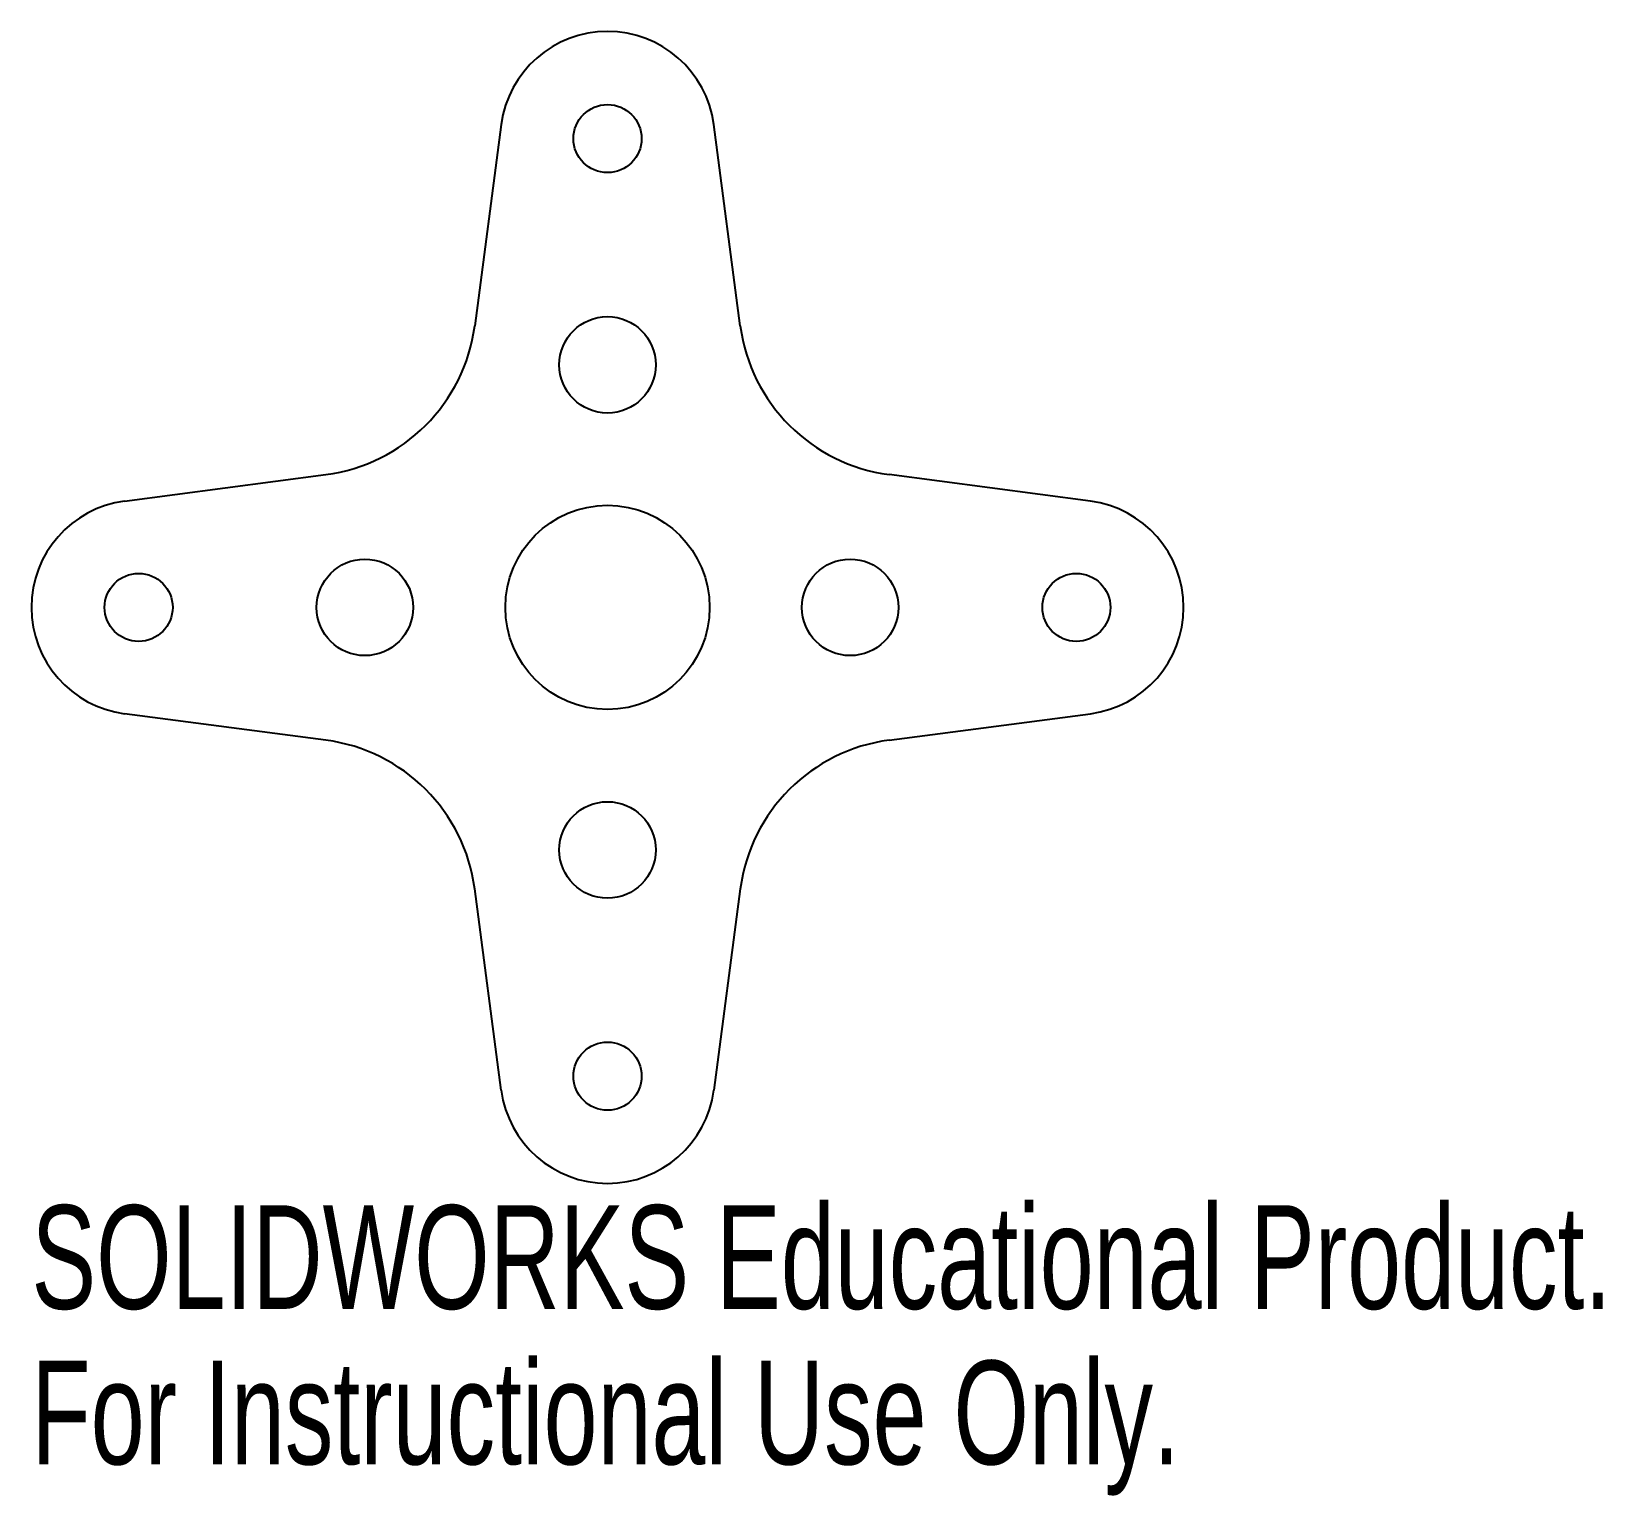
# Model space of a CAD drawing. Header units: millimetres. Extents: x -26.9 to 46.4, y -41.4 to 26.9.
import ezdxf

# ---------------------------------------------------------------- set-up
doc = ezdxf.new("R2010")
doc.units = ezdxf.units.MM
doc.styles.add('SLDTEXTSTYLE0', font='TXT', dxfattribs={"width": 0.7})

msp = doc.modelspace()

# ---------------------------------------------------------------- linework, layer by layer
at = {"color": 7, "linetype": 'Continuous', "lineweight": 25}
for p, q in [((-4.957, 22.518), (-6.193, 13.134)), ((6.193, 13.134), (4.957, 22.518)), ((-22.518, 4.957), (-13.134, 6.193)), ((22.518, 4.957), (13.134, 6.193)), ((-13.134, -6.193), (-22.518, -4.957)), ((13.134, -6.193), (22.518, -4.957)), ((-4.957, -22.518), (-6.193, -13.134)), ((6.193, -13.134), (4.957, -22.518))]:
    msp.add_line(p, q, dxfattribs=at)
for centre, radius in [((0, 21.865), 1.588), ((0, 11.314), 2.25), ((0, 0), 4.763), ((-11.314, 0), 2.25), ((11.314, 0), 2.25), ((-21.865, 0), 1.587), ((21.865, 0), 1.587), ((0, -11.314), 2.25), ((0, -21.865), 1.588)]:
    msp.add_circle(centre, radius, dxfattribs=at)
for centre, radius, start, end in [((0, 21.865), 5, 7.5, 172.5), ((-14.187, 14.187), 8.063, 277.5, 352.5), ((14.187, 14.187), 8.063, 187.5, 262.5), ((-21.865, 0), 5, 97.5, 262.5), ((21.865, 0), 5, 277.5, 82.5), ((-14.187, -14.187), 8.063, 7.5, 82.5), ((14.187, -14.187), 8.063, 97.5, 172.5), ((0, -21.865), 5, 187.5, 352.5)]:
    msp.add_arc(centre, radius, start, end, dxfattribs=at)

# ---------------------------------------------------------------- texts
at = {"color": 7, "linetype": 'Continuous', "char_height": 4.83362, "attachment_point": 1, "style": 'SLDTEXTSTYLE0'}
for s, insert in [('SOLIDWORKS Educational Product.', (-26.865, -27.885)), ('For Instructional Use Only.', (-26.865, -35.135))]:
    msp.add_mtext(s, dxfattribs=dict(at, insert=insert))

doc.saveas('drawing.dxf')
